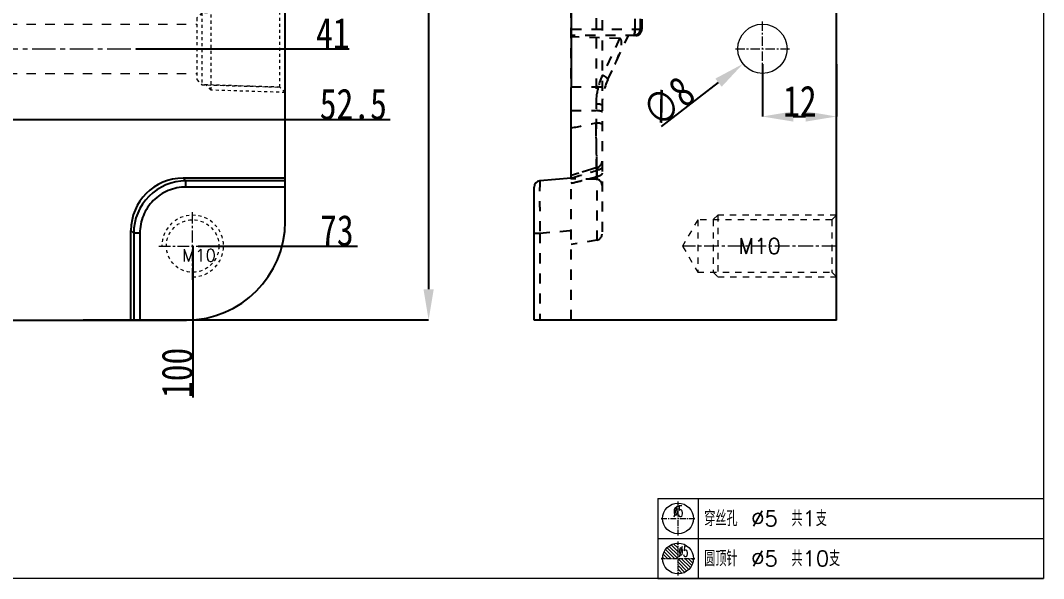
# Model space of a CAD drawing. Header units: millimetres. Extents: x 583 to 1942, y -5112 to 253.
# Drawn here: x 1223.2 to 1389, y -1876.4 to -1785.8 of the extents above; entities that cross this region are included whole.
import ezdxf
from ezdxf.enums import TextEntityAlignment as Align

# ---------------------------------------------------------------- set-up
doc = ezdxf.new("R2010")
doc.units = ezdxf.units.MM
doc.header["$LTSCALE"] = 16.335
doc.header["$PDMODE"] = 3
doc.header["$PDSIZE"] = 0.3125
doc.linetypes.add('CENTER', pattern=[0.6, 0.375, -0.075, 0.075, -0.075])
doc.linetypes.add('HIDDEN', pattern=[0.2, 0.1, -0.1])
doc.layers.get('0').update_dxf_attribs({"linetype": 'CONTINUOUS'})
doc.layers.get('Defpoints').update_dxf_attribs({"linetype": 'CONTINUOUS'})
for name, color, linetype, lineweight in [('cool', 153, 'HIDDEN', 9), ('epin', 13, 'CONTINUOUS', 9), ('insert', 85, 'CONTINUOUS', 20), ('screw', 33, 'CONTINUOUS', 13)]:
    doc.layers.add(name, color=color, linetype=linetype, lineweight=lineweight)
doc.layers.add('DEFAULT_2', color=8, linetype='HIDDEN')
doc.styles.add('CHINA', font='txt.shx', dxfattribs={"bigfont": 'gbcbig.shx'})
doc.styles.get("Standard").update_dxf_attribs({"font": 'txt', "width": 0.8})
doc.styles.add('TXT', font='txt.shx', dxfattribs={"bigfont": 'gbcbig.shx'})
doc.styles.add('TXT05', font='txt.shx', dxfattribs={"width": 0.5, "bigfont": 'gbcbig.shx'})
doc.dimstyles.new('副本 11', dxfattribs={"dimtxt": 2.5, "dimasz": 2.5, "dimexe": 1.25, "dimexo": 0.625, "dimtad": 1, "dimdsep": 46, "dimtxsty": 'Standard', "dimcen": 2.5, "dimadec": 0, "dimazin": 0, "dimtfac": 1, "dimtmove": 0, "dimatfit": 3, "dimfxl": 0, "dimarcsym": 0})

# ---------------------------------------------------------------- blocks, each defined once
blk = doc.blocks.new('screw_m10_g')
at = {"layer": 'screw', "color": 1, "linetype": 'CENTER', "ltscale": 0.310989}
for p, q in [((0, -5.5), (0, 5.5)), ((-5.5, 0), (5.5, 0))]:
    blk.add_line(p, q, dxfattribs=at)
at = {"layer": 'screw', "linetype": 'HIDDEN', "ltscale": 0.310989}
blk.add_circle((0, 0), 4.25, dxfattribs=at)
at = {"layer": 'screw', "color": 92, "linetype": 'HIDDEN', "ltscale": 0.310989}
blk.add_arc((0, 0), 5, 270, 180, dxfattribs=at)
at = {"layer": 'screw', "color": 6, "style": 'TXT'}
blk.add_text('M10', height=2, dxfattribs=at).set_placement((-1.7, -2.5))
blk = doc.blocks.new('cool_jt_f12')
at = {"layer": 'cool', "ltscale": 0.3}
for p, q in [((0, 7.0785), (0.856, 6.2225)), ((0, 7.0785), (12, 6.7035)), ((12, 6.7035), (12.856, 5.8475)), ((12, 6.7035), (12, -6.7035)), ((0.856, 6.2225), (0.856, -6.2225)), ((13.5, 5.827375), (0.856, 6.2225)), ((0.856, 6.2225), (13.5, 5.827375)), ((14.327375, 5), (13.5, 5.827375)), ((13.5, -5.827375), (13.5, 5.827375)), ((14.327375, -5), (14.327375, 5)), ((0.856, -6.2225), (0, -7.0785)), ((0.856, -6.2225), (13.5, -5.827375)), ((12, -6.7035), (12.856, -5.8475)), ((13.5, -5.827375), (14.327375, -5)), ((0, -7.0785), (12, -6.7035))]:
    blk.add_line(p, q, dxfattribs=at)
blk = doc.blocks.new('8')
at = {"layer": 'cool', "ltscale": 0.932966}
for p, q in [((867.02, 868.75), (1068.36, 868.75)), ((867.02, 860.75), (1068.36, 860.75))]:
    blk.add_line(p, q, dxfattribs=at)
at = {"layer": 'cool', "color": 1, "linetype": 'CENTER', "ltscale": 0.621977}
blk.add_line((852.69, 864.75), (1082.69, 864.75), dxfattribs=at)
at = {"layer": 'cool', "color": 0, "ltscale": 0.932966, "rotation": 180}
blk.add_blockref('cool_jt_f12', (1082.69, 864.75), dxfattribs=at)
blk = doc.blocks.new('*D128')
at = {"layer": 'Defpoints', "color": 0}
for p in [(1233.36, -1664.44), (1233.36, -1834.44), (1289.36, -1834.44)]:
    blk.add_point(p, dxfattribs=at)
at = {"layer": 'epin', "color": 4, "lineweight": -2}
for p, q in [((1233.36, -1664.44), (1289.36, -1664.44)), ((1289.36, -1669.44), (1289.36, -1829.44)), ((1233.36, -1834.44), (1289.36, -1834.44))]:
    blk.add_line(p, q, dxfattribs=at)
at = {"layer": 'epin', "color": 4}
for points in [[(1288.53, -1669.44), (1290.2, -1669.44), (1289.36, -1664.44)], [(1288.53, -1829.44), (1290.2, -1829.44), (1289.36, -1834.44)]]:
    blk.add_solid(points, dxfattribs=at)
at = {"layer": 'epin', "color": 6, "insert": (1286.86, -1724.03), "char_height": 5, "attachment_point": 5, "rotation": 90}
blk.add_mtext('170', dxfattribs=at)
blk = doc.blocks.new('*D136')
at = {"layer": 'Defpoints', "color": 0}
for p in [(1151.12, -1749.44), (1241.94, -1790.44), (1271.16, -1790.44)]:
    blk.add_point(p, dxfattribs=at)
at = {"layer": 'epin', "color": 4, "lineweight": -2}
blk.add_line((1241.94, -1790.44), (1276.49, -1790.44), dxfattribs=at)
at = {"layer": 'epin', "color": 6, "insert": (1273.83, -1787.94), "char_height": 5, "attachment_point": 5}
blk.add_mtext('41', dxfattribs=at)
blk = doc.blocks.new('*D137')
at = {"layer": 'Defpoints', "color": 0}
for p in [(1151.12, -1749.44), (1193.87, -1801.94), (1271.16, -1801.94)]:
    blk.add_point(p, dxfattribs=at)
at = {"layer": 'epin', "color": 4, "lineweight": -2}
blk.add_line((1193.87, -1801.94), (1283.16, -1801.94), dxfattribs=at)
at = {"layer": 'epin', "color": 6, "insert": (1277.16, -1799.44), "char_height": 5, "attachment_point": 5}
blk.add_mtext('52.5', dxfattribs=at)
blk = doc.blocks.new('*D138')
at = {"layer": 'Defpoints', "color": 0}
for p in [(1151.12, -1749.44), (1252.03, -1822.44), (1271.16, -1822.44)]:
    blk.add_point(p, dxfattribs=at)
at = {"layer": 'epin', "color": 4, "lineweight": -2}
blk.add_line((1252.03, -1822.44), (1277.83, -1822.44), dxfattribs=at)
at = {"layer": 'epin', "color": 6, "insert": (1274.49, -1819.94), "char_height": 5, "attachment_point": 5}
blk.add_mtext('73', dxfattribs=at)
blk = doc.blocks.new('*D141')
at = {"layer": 'Defpoints', "color": 0}
for p in [(1151.12, -1749.44), (1251.12, -1822.44), (1251.12, -1839.02)]:
    blk.add_point(p, dxfattribs=at)
at = {"layer": 'epin', "color": 4, "lineweight": -2}
blk.add_line((1251.12, -1822.44), (1251.12, -1847.02), dxfattribs=at)
at = {"layer": 'epin', "color": 6, "insert": (1248.62, -1843.02), "char_height": 5, "attachment_point": 5, "rotation": 90}
blk.add_mtext('100', dxfattribs=at)
blk = doc.blocks.new('*D168')
at = {"layer": 'Defpoints', "color": 0}
for p in [(1346.65, -1788), (1340.32, -1792.89)]:
    blk.add_point(p, dxfattribs=at)
at = {"layer": 'epin', "color": 4, "lineweight": -2}
blk.add_line((1327.12, -1803.07), (1336.36, -1795.94), dxfattribs=at)
at = {"layer": 'epin', "color": 4}
blk.add_solid([(1335.85, -1795.28), (1336.87, -1796.6), (1340.32, -1792.89)], dxfattribs=at)
at = {"layer": 'epin', "color": 6, "insert": (1328.24, -1799.05), "char_height": 5, "attachment_point": 5, "rotation": 37.6619}
blk.add_mtext('∅8', dxfattribs=at)
blk = doc.blocks.new('*D169')
at = {"layer": 'Defpoints', "color": 0}
for p in [(1343.48, -1792.94), (1355.48, -1792.94), (1355.48, -1801.43)]:
    blk.add_point(p, dxfattribs=at)
at = {"layer": 'epin', "color": 4, "lineweight": -2}
for p, q in [((1343.48, -1792.94), (1343.48, -1801.43)), ((1355.48, -1792.94), (1355.48, -1801.43)), ((1348.48, -1801.43), (1350.48, -1801.43))]:
    blk.add_line(p, q, dxfattribs=at)
at = {"layer": 'epin', "color": 4}
for points in [[(1348.48, -1800.59), (1348.48, -1802.26), (1343.48, -1801.43)], [(1350.48, -1800.59), (1350.48, -1802.26), (1355.48, -1801.43)]]:
    blk.add_solid(points, dxfattribs=at)
at = {"layer": 'epin', "color": 6, "insert": (1349.53, -1798.93), "char_height": 5, "attachment_point": 5}
blk.add_mtext('12', dxfattribs=at)
blk = doc.blocks.new('csk_5')
at = {"layer": 'insert', "color": 1, "linetype": 'CENTER', "ltscale": 0.155494}
for p, q in [((0, -2.75), (0, 2.75)), ((-2.75, 0), (2.75, 0))]:
    blk.add_line(p, q, dxfattribs=at)
at = {"layer": 'insert', "color": 0}
blk.add_circle((0, 0), 2.5, dxfattribs=at)
at = {"layer": 'insert', "color": 6, "style": 'TXT05', "width": 0.5}
blk.add_text('%%c5', height=1.8, dxfattribs=at).set_placement((-0.75, 0.25))
blk = doc.blocks.new('epin_ejp_5')
at = {"layer": 'epin'}
h = blk.add_hatch(dxfattribs=at)
h.set_pattern_fill('_ANSI31', color=123, scale=0.125, angle=90, style=0)
h.set_pattern_definition([(135, (-1062.761, -302.86763), (-0.280633, -0.280633), [])])
h.paths.add_polyline_path([(0, 2.5, 0.414214), (-2.5, 0), (0, 0)])
h.paths.add_polyline_path([(2.5, 0), (0, 0), (0, -2.5, 0.414214)])
at = {"layer": 'epin', "color": 1, "linetype": 'CENTER', "ltscale": 0.1}
for p, q in [((0, -2.75), (0, 2.75)), ((-2.75, 0), (2.75, 0))]:
    blk.add_line(p, q, dxfattribs=at)
at = {"layer": 'epin'}
blk.add_circle((0, 0), 2.5, dxfattribs=at)
at = {"layer": 'epin', "color": 6, "style": 'TXT05', "width": 0.5}
blk.add_text('%%c5', height=1.75, dxfattribs=at).set_placement((0.1, 0.25))

msp = doc.modelspace()

# ---------------------------------------------------------------- linework, layer by layer
at = {"color": 7, "linetype": 'Continuous'}
for p, q in [((1355.484, -1834.442), (1355.484, -1664.442)), ((1266.117, -1818.442), (1266.117, -1680.442)), ((1312.484, -1811.442), (1312.514, -1760.057)), ((1266.117, -1811.442), (1249.585, -1811.442)), ((1250.03, -1811.887), (1249.585, -1811.442)), ((1266.117, -1811.887), (1250.03, -1811.887)), ((1250.03, -1812.883), (1250.03, -1811.887)), ((1312.484, -1811.442), (1307.397, -1811.887)), ((1266.117, -1812.883), (1250.03, -1812.883)), ((1306.484, -1834.442), (1306.484, -1812.883)), ((1241.562, -1820.355), (1241.117, -1819.909)), ((1241.117, -1834.442), (1241.117, -1819.909)), ((1242.558, -1820.355), (1241.562, -1820.355)), ((1241.562, -1820.355), (1241.562, -1834.442)), ((1242.558, -1820.355), (1242.558, -1834.442)), ((1052.117, -1834.442), (1250.117, -1834.442)), ((1355.484, -1834.442), (1306.484, -1834.442))]:
    msp.add_line(p, q, dxfattribs=at)
for centre, radius, start, end in [((1250.028, -1820.353), 8.466, 89.98988, 180.01012), ((1307.484, -1812.883), 1, 95, 180), ((1250.117, -1818.442), 16, 270, 0)]:
    msp.add_arc(centre, radius, start, end, dxfattribs=at)
msp.add_ellipse((1249.649, -1819.974), major_axis=(-6.056, 6.056), ratio=0.9924325, start_param=-0.7816001, end_param=0.7816001, dxfattribs=at)
msp.add_open_spline([(1250.03, -1812.883), (1249.058, -1812.883), (1247.092, -1813.269), (1244.606, -1814.93), (1242.945, -1817.416), (1242.558, -1819.382), (1242.558, -1820.355)], degree=3, knots=[0, 0, 0, 0, 0.2499817, 0.4999333, 0.7499038, 1, 1, 1, 1], dxfattribs=at)
at = {"layer": 'DEFAULT_2', "color": 8, "linetype": 'HIDDEN'}
for p, q in [((1312.484, -1834.442), (1312.484, -1750.057)), ((1316.502, -1775.68), (1316.502, -1811.599)), ((1317.484, -1776.023), (1317.484, -1820.496)), ((1322.793, -1785.57), (1322.793, -1787.292)), ((1323.652, -1785.57), (1323.652, -1787.292)), ((1323.941, -1785.616), (1323.941, -1787.292)), ((1323.941, -1787.292), (1312.484, -1787.292)), ((1322.935, -1788.297), (1312.484, -1788.297)), ((1320.326, -1788.76), (1312.484, -1788.487)), ((1320.326, -1788.76), (1317.533, -1794.751)), ((1318.421, -1795.433), (1321.749, -1788.297)), ((1312.484, -1796.59), (1317.484, -1796.59)), ((1312.484, -1800.457), (1316.502, -1800.475)), ((1316.636, -1809.707), (1316.635, -1809.661)), ((1316.641, -1810.027), (1316.636, -1809.707)), ((1316.79, -1809.651), (1316.658, -1810.145)), ((1316.658, -1810.145), (1316.658, -1821.481)), ((1312.598, -1811.374), (1312.484, -1811.408)), ((1316.502, -1811.599), (1312.484, -1811.529)), ((1312.655, -1812.208), (1312.484, -1812.25)), ((1316.658, -1811.186), (1316.412, -1811.25)), ((1306.484, -1820.355), (1307.397, -1820.355)), ((1307.397, -1820.355), (1312.484, -1819.909)), ((1307.397, -1820.355), (1307.397, -1834.442)), ((1316.658, -1821.481), (1312.484, -1822.217))]:
    msp.add_line(p, q, dxfattribs=at)
msp.add_lwpolyline([(1316.79, -1809.651), (1315.802, -1809.966), (1313.703, -1810.62), (1312.484, -1810.991)], dxfattribs=at)
for centre, radius, start, end in [((1322.936, -1787.292), 1.005, 270, 359.99998), ((1327.489, -1799.394), 10.986, 155.00069, 180), ((1327.484, -1799.659), 10, 155, 180), ((1327.553, -1799.407), 11.052, 164.40012, 179.96337), ((1125.734, -856.664), 964.863, 281.160128, 281.403395), ((-6.21, -1830.65), 1323.011, 0.909011, 1.220004), ((-4.871, -1830.544), 1321.671, 0.839201, 1.216647), ((1316.484, -1808.699), 1, 287.80522, 359.86562), ((1233.24, -1542.049), 280.774, 286.39376, 287.28362), ((1233.5, -1542.9), 279.884, 286.41615, 287.28452), ((1316.652, -1808.993), 1.136, 292.2442, 293.89663), ((1221.868, -1448.03), 375.323, 283.97129, 284.6288), ((1218.749, -1435.651), 388.09, 284.00286, 284.38346), ((1227.061, -1468.129), 354.564, 284.38613, 284.59602), ((1316.484, -1812.599), 1, 0, 89), ((1316.484, -1820.496), 1, 280, 0)]:
    msp.add_arc(centre, radius, start, end, dxfattribs=at)
msp.add_ellipse((1318.654, -1792.566), major_axis=(1.773, 3.782), ratio=0.2393826, start_param=-1.5626579, end_param=0.1018232, dxfattribs=at)
for points, knots in [([(1322.656, -1788.297), (1322.667, -1788.297), (1322.692, -1788.269), (1322.726, -1788.172), (1322.762, -1787.967), (1322.786, -1787.658), (1322.793, -1787.42), (1322.793, -1787.292)], [0, 0, 0, 0, 0.0319837, 0.0928404, 0.3087027, 0.626465, 1, 1, 1, 1]), ([(1323.652, -1787.292), (1323.652, -1787.423), (1323.6, -1787.686), (1323.379, -1788.02), (1323.048, -1788.244), (1322.785, -1788.297), (1322.656, -1788.297)], [0, 0, 0, 0, 0.2510951, 0.5015066, 0.7510354, 1, 1, 1, 1]), ([(1322.793, -1787.292), (1322.793, -1787.489), (1322.784, -1787.762), (1322.743, -1788.08), (1322.717, -1788.202), (1322.698, -1788.248)], [0, 0, 0, 0, 0.6137727, 0.8466652, 1, 1, 1, 1]), ([(1322.698, -1788.248), (1322.695, -1788.255), (1322.686, -1788.274), (1322.67, -1788.297), (1322.656, -1788.297)], [0, 0, 0, 0, 0.3596552, 1, 1, 1, 1]), ([(1318.421, -1795.433), (1318.44, -1795.393), (1318.39, -1795.304), (1318.306, -1795.217), (1318.146, -1795.083), (1317.888, -1794.922), (1317.658, -1794.806), (1317.533, -1794.751)], [0, 0, 0, 0, 0.1125484, 0.2096254, 0.3334648, 0.6448293, 1, 1, 1, 1]), ([(1317.484, -1799.659), (1317.484, -1799.618), (1317.416, -1799.557), (1317.313, -1799.512), (1317.135, -1799.456), (1316.862, -1799.413), (1316.628, -1799.401), (1316.502, -1799.4)], [0, 0, 0, 0, 0.1168731, 0.2126196, 0.3340288, 0.6411792, 1, 1, 1, 1]), ([(1317.484, -1800.734), (1317.484, -1800.693), (1317.416, -1800.632), (1317.313, -1800.586), (1317.135, -1800.531), (1316.862, -1800.488), (1316.628, -1800.475), (1316.502, -1800.475)], [0, 0, 0, 0, 0.1168732, 0.2126197, 0.334029, 0.6411794, 1, 1, 1, 1]), ([(1317.484, -1802.74), (1317.484, -1802.699), (1317.416, -1802.638), (1317.313, -1802.592), (1317.135, -1802.537), (1316.862, -1802.494), (1316.628, -1802.481), (1316.502, -1802.481)], [0, 0, 0, 0, 0.1168732, 0.2126197, 0.334029, 0.6411794, 1, 1, 1, 1]), ([(1316.658, -1811.186), (1316.657, -1811.093), (1316.651, -1810.706), (1316.646, -1810.32), (1316.641, -1810.027)], [0, 0, 0, 0, 0.2415313, 1, 1, 1, 1]), ([(1317.484, -1809.602), (1317.484, -1809.668), (1317.431, -1809.814), (1317.242, -1809.978), (1316.975, -1810.094), (1316.768, -1810.134), (1316.658, -1810.145)], [0, 0, 0, 0, 0.1859251, 0.411614, 0.6874697, 1, 1, 1, 1]), ([(1316.658, -1810.145), (1316.675, -1810.079), (1316.706, -1809.969), (1316.751, -1809.789), (1316.769, -1809.743), (1316.791, -1809.638), (1316.79, -1809.651)], [0, 0, 0, 0, 0.3978379, 0.7166815, 0.9263664, 1, 1, 1, 1]), ([(1317.484, -1810.603), (1317.484, -1810.673), (1317.433, -1810.828), (1317.245, -1811.005), (1316.976, -1811.131), (1316.769, -1811.175), (1316.658, -1811.186)], [0, 0, 0, 0, 0.1936276, 0.4217117, 0.6943376, 1, 1, 1, 1]), ([(1317.484, -1809.602), (1317.484, -1809.688), (1317.389, -1809.883), (1317.214, -1809.986), (1317.112, -1810.031)], [0, 0, 0, 0, 0.4346242, 1, 1, 1, 1]), ([(1307.397, -1811.887), (1307.394, -1811.887), (1307.393, -1811.908), (1307.388, -1811.933), (1307.385, -1811.987), (1307.382, -1812.056), (1307.379, -1812.148), (1307.374, -1812.308), (1307.37, -1812.557), (1307.366, -1812.91), (1307.364, -1813.336), (1307.362, -1813.829), (1307.361, -1814.385), (1307.362, -1814.999), (1307.365, -1815.914), (1307.371, -1817.155), (1307.382, -1818.723), (1307.392, -1819.804), (1307.397, -1820.355)], [0, 0, 0, 0, 0.001335, 0.0049982, 0.0110279, 0.0194208, 0.0301684, 0.0432475, 0.0762591, 0.1181626, 0.1685619, 0.2269717, 0.2928429, 0.3655331, 0.4443552, 0.6172282, 0.8049096, 1, 1, 1, 1])]:
    msp.add_open_spline(points, degree=3, knots=knots, dxfattribs=at)
for points in [[(1323.462, -1787.882), (1323.582, -1787.714), (1323.652, -1787.498), (1323.652, -1787.292)], [(1316.905, -1810.102), (1316.824, -1810.122), (1316.741, -1810.137), (1316.658, -1810.145)], [(1317.082, -1810.044), (1317.024, -1810.067), (1316.965, -1810.086), (1316.905, -1810.102)]]:
    msp.add_open_spline(points, degree=3, dxfattribs=at)
at = {"layer": 'epin', "color": 1, "linetype": 'CENTER', "ltscale": 0.248791}
for p, q in [((1343.484, -1794.842), (1343.484, -1786.042)), ((1339.084, -1790.442), (1347.884, -1790.442))]:
    msp.add_line(p, q, dxfattribs=at)
at = {"layer": 'epin', "color": 0}
for p, q in [((1326.541, -1863.384), (1389.041, -1863.384)), ((1326.541, -1863.384), (1326.541, -1876.384)), ((1333.041, -1863.384), (1333.041, -1876.384)), ((1389.041, -1863.384), (1389.041, -1876.384)), ((1326.541, -1869.884), (1389.041, -1869.884)), ((1326.541, -1876.384), (1389.041, -1876.384))]:
    msp.add_line(p, q, dxfattribs=at)
msp.add_lwpolyline([(1389.041, -1876.384), (1013.522, -1876.384), (1013.522, -1625.809), (1389.041, -1625.809)], close=True, dxfattribs=at)
msp.add_circle((1343.484, -1790.442), 4, dxfattribs=at)
at = {"layer": 'screw', "color": 92, "linetype": 'HIDDEN', "ltscale": 0.621977}
for p, q in [((1336.234, -1817.442), (1335.484, -1818.192)), ((1355.484, -1817.442), (1336.234, -1817.442)), ((1336.234, -1817.442), (1336.234, -1827.442)), ((1335.484, -1818.192), (1335.484, -1826.692)), ((1335.484, -1826.692), (1336.234, -1827.442)), ((1336.234, -1827.442), (1355.484, -1827.442))]:
    msp.add_line(p, q, dxfattribs=at)
at = {"layer": 'screw', "linetype": 'HIDDEN', "ltscale": 0.621977}
for p, q in [((1355.484, -1817.442), (1354.734, -1818.192)), ((1332.984, -1818.192), (1330.531, -1822.442)), ((1354.734, -1818.192), (1332.984, -1818.192)), ((1332.984, -1818.192), (1332.984, -1826.692)), ((1354.734, -1818.192), (1354.734, -1826.692)), ((1330.531, -1822.442), (1332.984, -1826.692)), ((1332.984, -1826.692), (1354.734, -1826.692)), ((1354.734, -1826.692), (1355.484, -1827.442))]:
    msp.add_line(p, q, dxfattribs=at)
at = {"layer": 'screw', "color": 1, "linetype": 'CENTER', "ltscale": 0.388736}
msp.add_line((1355.484, -1822.442), (1330.531, -1822.442), dxfattribs=at)

# ---------------------------------------------------------------- block references
at = {"layer": 'epin', "color": 0}
for name, p in [('8', (183.427, -2655.197)), ('csk_5', (1329.791, -1866.634)), ('epin_ejp_5', (1329.791, -1873.134))]:
    msp.add_blockref(name, p, dxfattribs=at)
at = {"layer": 'screw'}
msp.add_blockref('screw_m10_g', (1251.117, -1822.442), dxfattribs=at)

# ---------------------------------------------------------------- texts
at = {"layer": 'epin', "color": 53, "style": 'CHINA'}
for s, p in [('穿丝孔 %%c5 共1支', (1334.041, -1867.884)), ('圆顶针 %%C5 共10支', (1334.041, -1874.384))]:
    msp.add_text(s, height=2.5, dxfattribs=at).set_placement(p)
at = {"layer": 'screw', "color": 222, "linetype": 'HIDDEN', "ltscale": 0.621977, "style": 'TXT'}
msp.add_text('M10', height=2.5, dxfattribs=at).set_placement((1343.008, -1822.442), align=Align.MIDDLE)

# ---------------------------------------------------------------- dimensions: what is measured, and where the dimension line sits
at = {"layer": 'epin', "color": 0}
dim = msp.add_linear_dim(base=(1289.362, -1834.442), p1=(1233.36, -1664.442), p2=(1233.36, -1834.442), angle=90, dimstyle='副本 11', override={"dimtxt": 5, "dimasz": 5, "dimexe": 0, "dimexo": 0, "dimgap": 0, "dimcen": 0, "dimclrd": 4, "dimclre": 4, "dimclrt": 6, "dimtofl": 0}, dxfattribs=at)
dim.commit()
dim.dimension.update_dxf_attribs({"geometry": '*D128', "text_midpoint": (1289.362, -1724.03), "dimtype": 160})
for feature_location, offset, dtype, picture, middle in [((1241.943, -1790.442), (29.216, 0), 0, '*D136', (1273.826, -1787.942)), ((1193.867, -1801.942), (77.292, 0), 0, '*D137', (1277.159, -1799.442)), ((1252.026, -1822.442), (19.133, 0), 0, '*D138', (1274.493, -1819.942)), ((1251.117, -1822.442), (0, -16.575), 1, '*D141', (1248.617, -1843.017))]:
    dim = msp.add_ordinate_dim(feature_location=feature_location, offset=offset, dtype=dtype, origin=(1151.117, -1749.442), dimstyle='副本 11', override={"dimtxt": 5, "dimasz": 5, "dimexe": 0, "dimexo": 0, "dimgap": 0, "dimcen": 0, "dimclrd": 4, "dimclre": 4, "dimclrt": 6, "dimtofl": 0}, dxfattribs=at)
    dim.commit()
    dim.dimension.update_dxf_attribs({"geometry": picture, "text_midpoint": middle})
dim = msp.add_diameter_dim_2p(p1=(1346.651, -1787.998), p2=(1340.318, -1792.886), dimstyle='副本 11', override={"dimtxt": 5, "dimasz": 5, "dimexe": 0, "dimexo": 0, "dimgap": 0, "dimcen": 0, "dimclrd": 4, "dimclre": 4, "dimclrt": 6, "dimtofl": 0}, dxfattribs=at)
dim.commit()
dim.dimension.update_dxf_attribs({"geometry": '*D168', "text_midpoint": (1328.235, -1799.053)})
dim = msp.add_linear_dim(base=(1355.484, -1801.427), p1=(1343.484, -1792.944), p2=(1355.484, -1792.944), dimstyle='副本 11', override={"dimtxt": 5, "dimasz": 5, "dimexe": 0, "dimexo": 0, "dimgap": 0, "dimcen": 0, "dimclrd": 4, "dimclre": 4, "dimclrt": 6, "dimtofl": 0}, dxfattribs=at)
dim.commit()
dim.dimension.update_dxf_attribs({"geometry": '*D169', "text_midpoint": (1349.533, -1801.427), "dimtype": 160})

doc.saveas('drawing.dxf')
